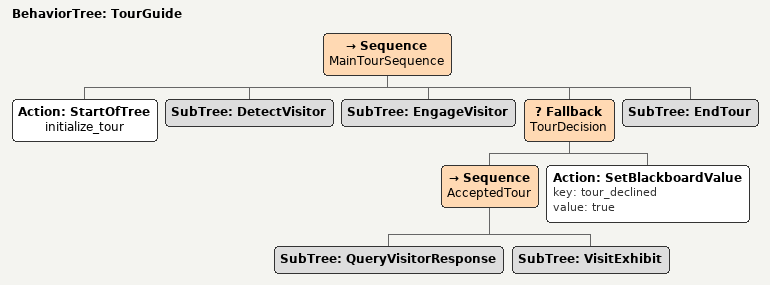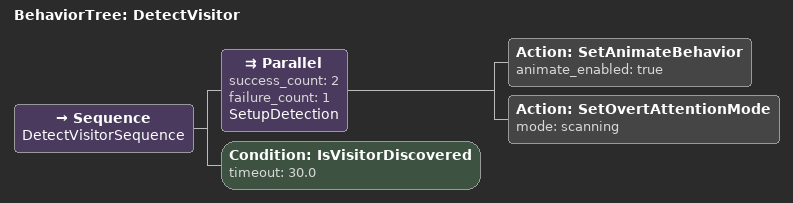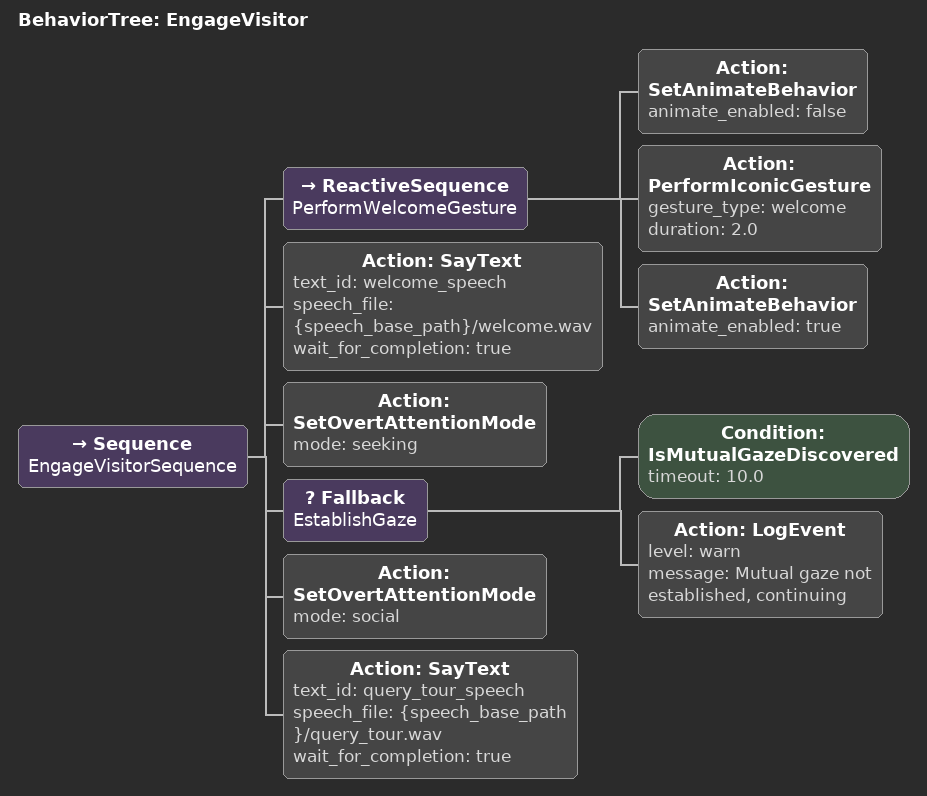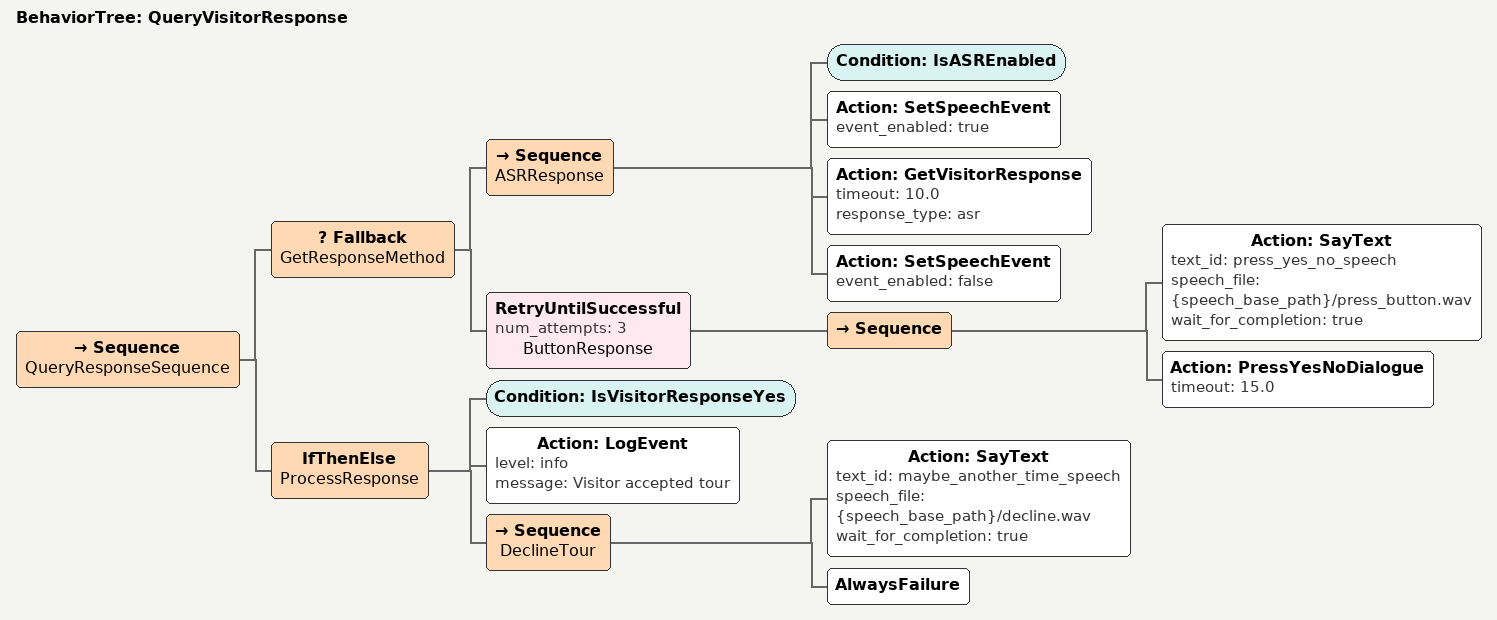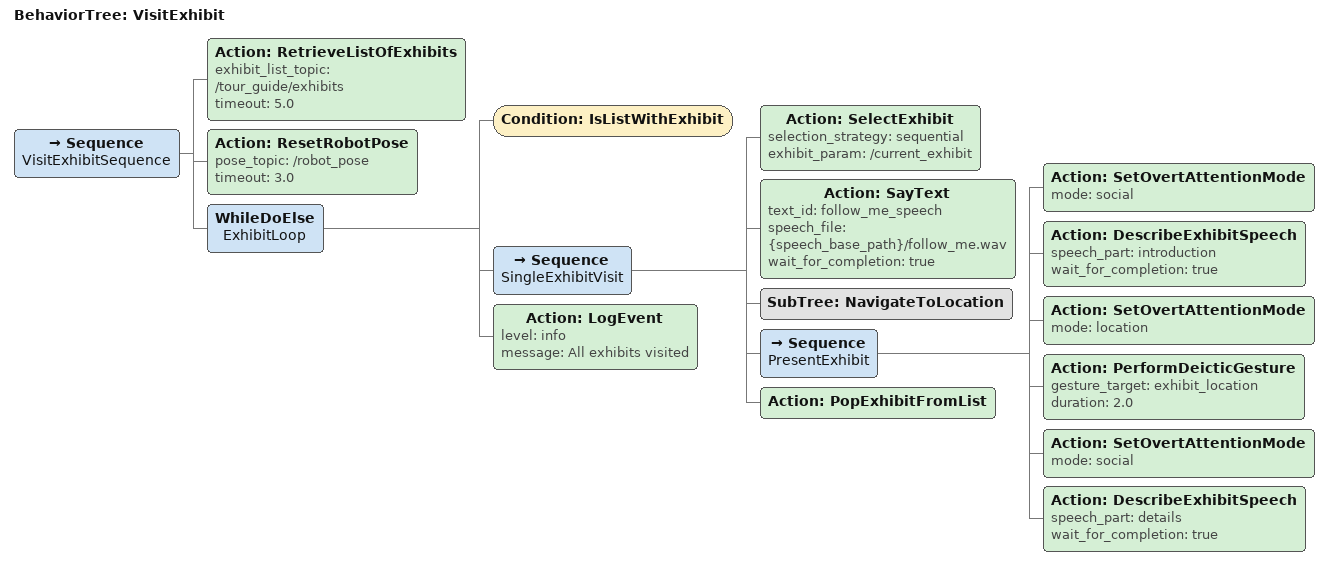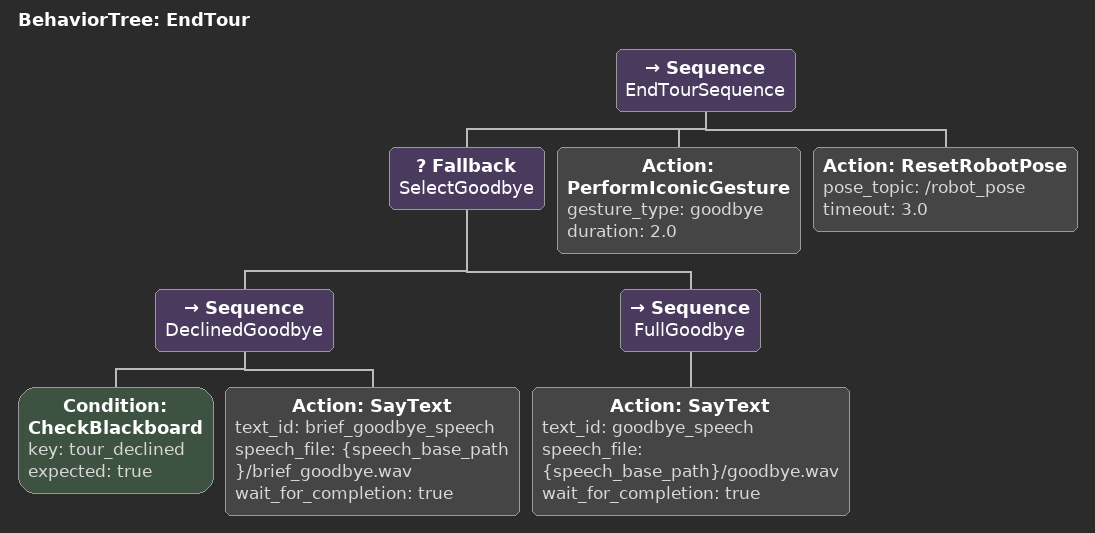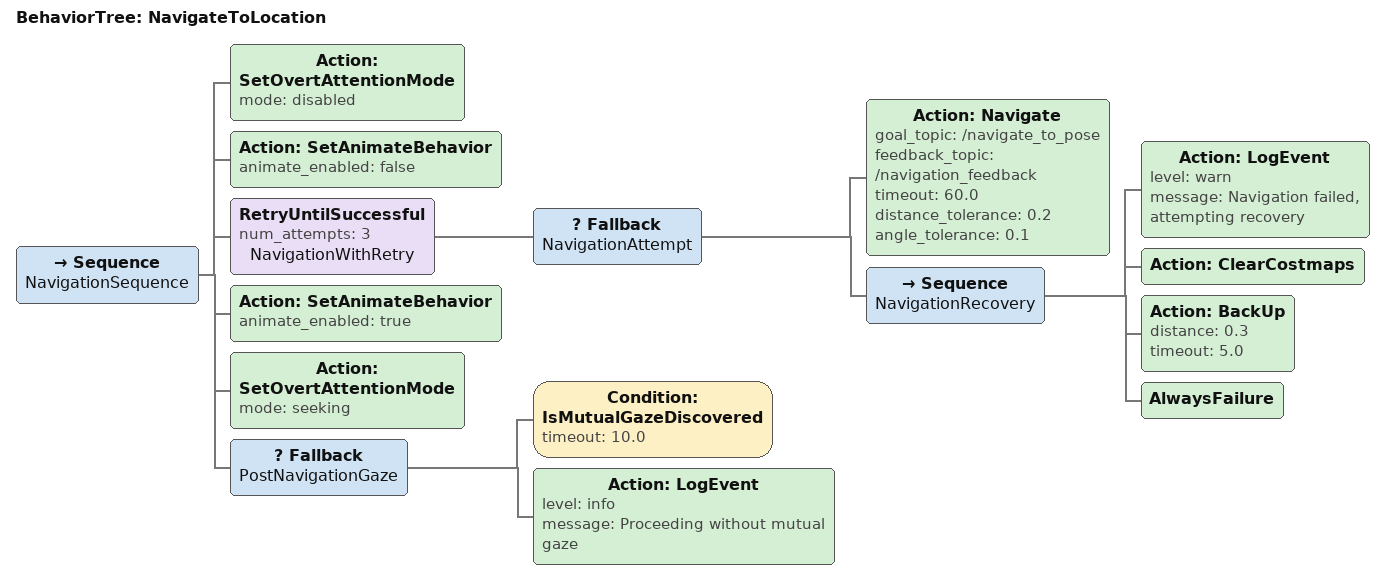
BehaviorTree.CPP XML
<?xml version="1.0" encoding="UTF-8"?>
<root BTCPP_format="4" main_tree_to_execute="TourGuide">

  <!-- Main Tour Guide Behavior Tree -->
  <BehaviorTree ID="TourGuide">
    <Sequence name="MainTourSequence">
      <Action ID="StartOfTree" name="initialize_tour"/>
      <SubTree ID="DetectVisitor"/>
      <SubTree ID="EngageVisitor"/>

      <!-- Handle visitor response - if they decline, skip to EndTour gracefully -->
      <Fallback name="TourDecision">
        <Sequence name="AcceptedTour">
          <SubTree ID="QueryVisitorResponse"/>
          <SubTree ID="VisitExhibit"/>
        </Sequence>
        <!-- If QueryVisitorResponse fails (visitor declined), we still end gracefully -->
        <Action ID="SetBlackboardValue" key="tour_declined" value="true"/>
      </Fallback>

      <SubTree ID="EndTour"/>
    </Sequence>
  </BehaviorTree>

  <!-- I. Detect Visitor -->
  <BehaviorTree ID="DetectVisitor">
    <Sequence name="DetectVisitorSequence">
      <Parallel success_count="2" failure_count="1" name="SetupDetection">
        <Action ID="SetAnimateBehavior" animate_enabled="true"/>
        <Action ID="SetOvertAttentionMode" mode="scanning"/>
      </Parallel>
      <Condition ID="IsVisitorDiscovered" timeout="30.0"/>
    </Sequence>
  </BehaviorTree>

  <!-- II. Engage Visitor -->
  <BehaviorTree ID="EngageVisitor">
    <Sequence name="EngageVisitorSequence">
      <!-- Welcome gesture -->
      <ReactiveSequence name="PerformWelcomeGesture">
        <Action ID="SetAnimateBehavior" animate_enabled="false"/>
        <Action ID="PerformIconicGesture" gesture_type="welcome" duration="2.0"/>
        <Action ID="SetAnimateBehavior" animate_enabled="true"/>
      </ReactiveSequence>

      <!-- Welcome speech -->
      <Action ID="SayText"
              text_id="welcome_speech"
              speech_file="{speech_base_path}/welcome.wav"
              wait_for_completion="true"/>

      <!-- Establish mutual gaze with fallback -->
      <Action ID="SetOvertAttentionMode" mode="seeking"/>
      <Fallback name="EstablishGaze">
        <Condition ID="IsMutualGazeDiscovered" timeout="10.0"/>
        <!-- If gaze not established, continue anyway but log -->
        <Action ID="LogEvent" level="warn" message="Mutual gaze not established, continuing"/>
      </Fallback>
      <Action ID="SetOvertAttentionMode" mode="social"/>

      <!-- Query for tour -->
      <Action ID="SayText"
              text_id="query_tour_speech"
              speech_file="{speech_base_path}/query_tour.wav"
              wait_for_completion="true"/>
    </Sequence>
  </BehaviorTree>

  <!-- III. Query Visitor Response -->
  <BehaviorTree ID="QueryVisitorResponse">
    <Sequence name="QueryResponseSequence">
      <!-- Check if ASR is available, otherwise use button interface -->
      <Fallback name="GetResponseMethod">
        <!-- Try ASR first -->
        <Sequence name="ASRResponse">
          <Condition ID="IsASREnabled"/>
          <Action ID="SetSpeechEvent" event_enabled="true"/>
          <Action ID="GetVisitorResponse" timeout="10.0" response_type="asr"/>
          <Action ID="SetSpeechEvent" event_enabled="false"/>
        </Sequence>

        <!-- Fallback to button interface -->
        <RetryUntilSuccessful num_attempts="3" name="ButtonResponse">
          <Sequence>
            <Action ID="SayText"
                    text_id="press_yes_no_speech"
                    speech_file="{speech_base_path}/press_button.wav"
                    wait_for_completion="true"/>
            <Action ID="PressYesNoDialogue" timeout="15.0"/>
          </Sequence>
        </RetryUntilSuccessful>
      </Fallback>

      <!-- Process response -->
      <IfThenElse name="ProcessResponse">
        <Condition ID="IsVisitorResponseYes"/>
        <!-- THEN: Visitor wants tour - return SUCCESS -->
        <Action ID="LogEvent" level="info" message="Visitor accepted tour"/>
        <!-- ELSE: Visitor declined - say goodbye phrase and return FAILURE -->
        <Sequence name="DeclineTour">
          <Action ID="SayText"
                  text_id="maybe_another_time_speech"
                  speech_file="{speech_base_path}/decline.wav"
                  wait_for_completion="true"/>
          <AlwaysFailure/>
        </Sequence>
      </IfThenElse>
    </Sequence>
  </BehaviorTree>

  <!-- IV. Visit Exhibit -->
  <BehaviorTree ID="VisitExhibit">
    <Sequence name="VisitExhibitSequence">
      <Action ID="RetrieveListOfExhibits"
              exhibit_list_topic="/tour_guide/exhibits"
              timeout="5.0"/>
      <Action ID="ResetRobotPose"
              pose_topic="/robot_pose"
              timeout="3.0"/>

      <!-- Loop through exhibits using WhileDoElse for cleaner exit -->
      <WhileDoElse name="ExhibitLoop">
        <!-- While condition: check if exhibits remain -->
        <Condition ID="IsListWithExhibit"/>

        <!-- Do: visit exhibit -->
        <Sequence name="SingleExhibitVisit">
          <!-- Select and navigate to exhibit -->
          <Action ID="SelectExhibit"
                  selection_strategy="sequential"
                  exhibit_param="/current_exhibit"/>
          <Action ID="SayText"
                  text_id="follow_me_speech"
                  speech_file="{speech_base_path}/follow_me.wav"
                  wait_for_completion="true"/>

          <!-- Navigate to location with recovery -->
          <SubTree ID="NavigateToLocation"/>

          <!-- Present exhibit -->
          <Sequence name="PresentExhibit">
            <Action ID="SetOvertAttentionMode" mode="social"/>
            <Action ID="DescribeExhibitSpeech"
                    speech_part="introduction"
                    wait_for_completion="true"/>

            <!-- Point to exhibit -->
            <Action ID="SetOvertAttentionMode" mode="location"/>
            <Action ID="PerformDeicticGesture"
                    gesture_target="exhibit_location"
                    duration="2.0"/>

            <!-- Continue description -->
            <Action ID="SetOvertAttentionMode" mode="social"/>
            <Action ID="DescribeExhibitSpeech"
                    speech_part="details"
                    wait_for_completion="true"/>
          </Sequence>

          <!-- Mark exhibit as visited -->
          <Action ID="PopExhibitFromList"/>
        </Sequence>

        <!-- Else: no more exhibits, log and exit cleanly -->
        <Action ID="LogEvent" level="info" message="All exhibits visited"/>
      </WhileDoElse>
    </Sequence>
  </BehaviorTree>

  <!-- V. End Tour -->
  <BehaviorTree ID="EndTour">
    <Sequence name="EndTourSequence">
      <!-- Different goodbye based on whether tour was completed or declined -->
      <Fallback name="SelectGoodbye">
        <Sequence name="DeclinedGoodbye">
          <Condition ID="CheckBlackboard" key="tour_declined" expected="true"/>
          <Action ID="SayText"
                  text_id="brief_goodbye_speech"
                  speech_file="{speech_base_path}/brief_goodbye.wav"
                  wait_for_completion="true"/>
        </Sequence>
        <Sequence name="FullGoodbye">
          <Action ID="SayText"
                  text_id="goodbye_speech"
                  speech_file="{speech_base_path}/goodbye.wav"
                  wait_for_completion="true"/>
        </Sequence>
      </Fallback>

      <Action ID="PerformIconicGesture"
              gesture_type="goodbye"
              duration="2.0"/>
      <Action ID="ResetRobotPose"
              pose_topic="/robot_pose"
              timeout="3.0"/>
    </Sequence>
  </BehaviorTree>

  <!-- Navigation Subtree with Recovery -->
  <BehaviorTree ID="NavigateToLocation">
    <Sequence name="NavigationSequence">
      <Action ID="SetOvertAttentionMode" mode="disabled"/>
      <Action ID="SetAnimateBehavior" animate_enabled="false"/>

      <!-- Navigation with retry and recovery -->
      <RetryUntilSuccessful num_attempts="3" name="NavigationWithRetry">
        <Fallback name="NavigationAttempt">
          <Action ID="Navigate"
                  goal_topic="/navigate_to_pose"
                  feedback_topic="/navigation_feedback"
                  timeout="60.0"
                  distance_tolerance="0.2"
                  angle_tolerance="0.1"/>

          <!-- Recovery behavior if navigation fails -->
          <Sequence name="NavigationRecovery">
            <Action ID="LogEvent" level="warn" message="Navigation failed, attempting recovery"/>
            <Action ID="ClearCostmaps"/>
            <Action ID="BackUp" distance="0.3" timeout="5.0"/>
            <AlwaysFailure/> <!-- Force retry -->
          </Sequence>
        </Fallback>
      </RetryUntilSuccessful>

      <!-- Re-enable attention and animations -->
      <Action ID="SetAnimateBehavior" animate_enabled="true"/>
      <Action ID="SetOvertAttentionMode" mode="seeking"/>

      <!-- Try to establish gaze, but don't fail if we can't -->
      <Fallback name="PostNavigationGaze">
        <Condition ID="IsMutualGazeDiscovered" timeout="10.0"/>
        <Action ID="LogEvent" level="info" message="Proceeding without mutual gaze"/>
      </Fallback>
    </Sequence>
  </BehaviorTree>

  <!-- Node Models for BehaviorTree.CPP -->

</root>
